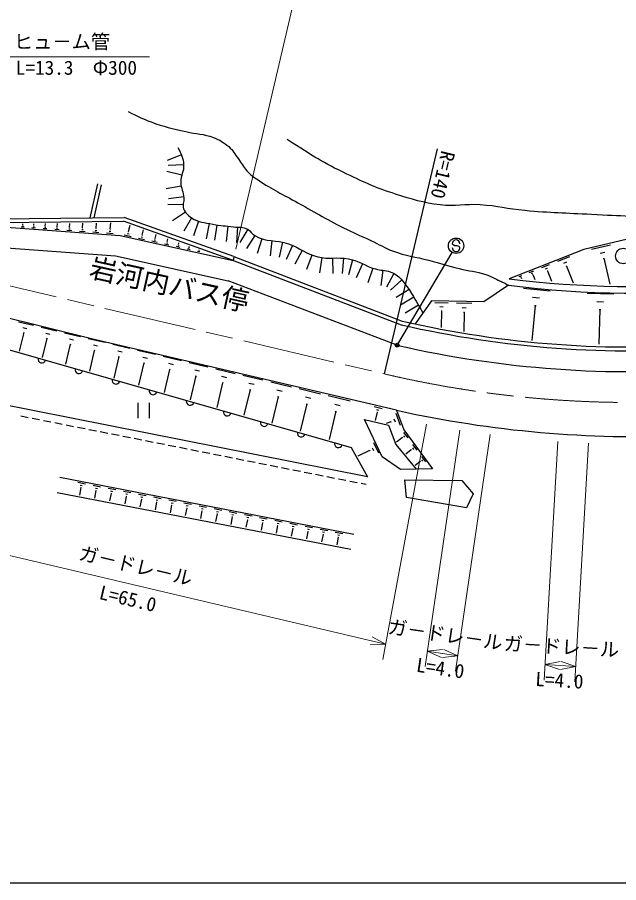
# Model space of a CAD drawing. Units: millimetres, scale not verified. Extents: x 40000 to 680000, y 20000 to 380000.
# Drawn here: x 373067 to 451075, y 205000 to 317286 of the extents above; entities that cross this region are included whole.
import ezdxf
from ezdxf.enums import TextEntityAlignment as Align

# ---------------------------------------------------------------- set-up
doc = ezdxf.new("R2010")
doc.units = ezdxf.units.MM
doc.header["$LTSCALE"] = 1000
doc.header["$PDMODE"] = 32
doc.header["$PDSIZE"] = 500
doc.linetypes.add('CHAIN', pattern=[18.5, 12, -1.5, 3.5, -1.5])
for name, color, linetype, lineweight in [('M-BGD', 7, 'Continuous', 25), ('M-BMK', 2, 'CHAIN', 13), ('M-STR-HTXT', 7, 'Continuous', 13), ('M-STR-STRC', 7, 'Continuous', 25), ('M-TTL-BAND', 7, 'Continuous', 25)]:
    doc.layers.add(name, color=color, linetype=linetype, lineweight=lineweight)
doc.styles.add('@ＭＳ ゴシック', font='')
doc.styles.add('ＭＳ ゴシック', font='')
doc.styles.get('@ＭＳ ゴシック').set_extended_font_data('@MS Gothic')
doc.styles.get('ＭＳ ゴシック').set_extended_font_data('MS Gothic')

msp = doc.modelspace()

# ---------------------------------------------------------------- linework, layer by layer
at = {"layer": 'M-BGD'}
for p, q in [((420704, 271010), (427558, 300217)), ((394350, 299448), (392492, 298709)), ((394639, 298145), (392640, 298076)), ((394394, 296787), (392460, 297294)), ((383463, 295663), (382461, 291279)), ((383950, 295552), (382975, 291285)), ((394330, 295383), (392362, 295029)), ((394656, 294013), (392678, 293716)), ((394572, 292941), (392573, 292992)), ((394868, 291992), (393209, 290876)), ((365516, 290583), (386837, 290830)), ((365634, 291084), (386921, 291331)), ((400985, 285760), (386837, 290830)), ((401159, 286229), (386921, 291331)), ((395679, 291270), (394646, 289557)), ((396583, 290833), (395933, 288941)), ((365496, 290497), (386401, 288972)), ((373573, 290108), (373957, 290080)), ((373726, 290213), (373822, 290206)), ((373770, 290326), (373794, 290324)), ((373782, 290325), (373793, 290480)), ((374963, 290007), (375405, 289975)), ((375138, 290128), (375249, 290120)), ((375190, 290258), (375217, 290256)), ((375203, 290257), (375221, 290496)), ((376412, 289901), (376916, 289865)), ((376612, 290039), (376738, 290030)), ((376670, 290187), (376702, 290184)), ((376686, 290185), (376710, 290513)), ((377924, 289791), (378492, 289750)), ((378150, 289946), (378292, 289936)), ((378215, 290112), (378251, 290110)), ((378233, 290111), (378264, 290531)), ((379753, 289849), (379912, 289837)), ((379827, 290035), (379867, 290032)), ((379847, 290034), (379884, 290550)), ((381427, 289748), (381603, 289735)), ((381508, 289954), (381552, 289951)), ((381530, 289953), (381575, 290570)), ((383262, 289870), (383310, 289867)), ((383286, 289869), (383339, 290590)), ((385091, 289783), (385145, 289779)), ((385118, 289781), (385179, 290612)), ((387506, 289500), (387686, 290315)), ((397951, 290527), (397574, 288563)), ((398960, 290331), (398642, 288357)), ((400359, 290183), (400165, 288192)), ((401623, 290054), (401503, 288058)), ((402956, 289794), (401932, 288076)), ((379502, 289676), (380136, 289630)), ((381147, 289556), (381851, 289505)), ((382864, 289431), (383641, 289374)), ((383172, 289643), (383366, 289628)), ((384654, 289300), (385507, 289238)), ((384993, 289533), (385206, 289517)), ((386401, 288972), (401050, 285740)), ((386936, 289059), (387838, 288859)), ((387334, 289255), (387559, 289205)), ((387478, 289506), (387534, 289494)), ((388785, 288650), (389569, 288477)), ((389131, 288820), (389327, 288777)), ((389257, 289039), (389306, 289028)), ((389281, 289034), (389427, 289691)), ((390926, 288601), (390968, 288592)), ((390947, 288596), (391059, 289106)), ((403861, 288956), (402783, 287271)), ((456105, 289408), (446570, 287173)), ((364019, 287931), (385782, 286344)), ((390521, 288267), (391194, 288118)), ((390818, 288413), (390986, 288376)), ((392149, 287907), (392719, 287781)), ((392401, 288030), (392543, 287999)), ((392492, 288190), (392528, 288182)), ((392510, 288186), (392592, 288556)), ((393677, 287569), (394150, 287465)), ((393886, 287672), (394004, 287646)), ((393961, 287804), (393991, 287797)), ((393976, 287800), (394029, 288041)), ((395352, 287439), (395378, 287557)), ((404777, 288549), (404171, 286642)), ((406087, 288302), (405853, 286315)), ((407446, 288113), (407025, 286158)), ((408759, 287680), (407960, 285847)), ((447567, 287201), (450025, 287777)), ((385782, 286344), (400433, 283111)), ((395111, 287252), (395492, 287168)), ((395279, 287335), (395375, 287314)), ((395340, 287442), (395364, 287436)), ((396456, 286955), (396752, 286890)), ((396587, 287019), (396661, 287003)), ((396634, 287102), (396652, 287098)), ((396643, 287100), (396644, 287104)), ((410027, 287032), (409077, 285272)), ((411276, 286438), (410584, 284562)), ((446570, 287173), (436889, 283361)), ((448662, 286680), (449276, 286824)), ((400985, 285760), (422864, 277387)), ((401164, 286227), (401050, 285740)), ((401159, 286229), (423010, 277867)), ((412572, 286106), (412282, 284127)), ((413973, 286044), (414006, 284045)), ((415365, 286029), (415190, 284037)), ((416559, 285815), (416020, 283889)), ((417863, 285302), (417024, 283487)), ((441092, 284801), (442120, 285206)), ((443179, 285623), (444728, 286233)), ((443943, 285387), (444330, 285539)), ((449065, 285996), (449218, 286032)), ((449142, 286014), (449928, 282660)), ((419184, 284738), (418524, 282850)), ((420482, 284467), (420226, 282483)), ((439461, 284159), (440083, 284404)), ((439768, 284064), (439924, 284125)), ((441599, 284644), (441856, 284745)), ((441817, 284373), (441881, 284399)), ((441849, 284386), (442370, 283062)), ((444271, 284979), (444368, 285018)), ((444319, 284998), (445179, 282816)), ((422192, 274793), (400433, 283111)), ((421910, 284047), (420971, 282281)), ((422951, 283204), (421454, 281878)), ((438187, 283657), (438492, 283777)), ((438338, 283611), (438414, 283641)), ((438402, 283530), (438421, 283538)), ((438412, 283534), (438464, 283403)), ((439900, 283900), (439939, 283916)), ((439919, 283908), (440177, 283253)), ((423915, 281947), (422190, 280935)), ((436781, 282518), (433580, 280365)), ((438710, 282136), (442181, 281811)), ((424498, 280953), (422773, 279941)), ((439914, 280973), (440782, 280892)), ((446970, 281483), (450426, 281388)), ((383225, 275440), (362156, 280641)), ((425103, 279923), (423378, 278911)), ((426777, 280479), (424663, 277499)), ((433580, 280365), (426777, 280479)), ((427236, 280271), (428967, 280242)), ((427876, 279741), (428309, 279733)), ((430044, 280224), (432023, 280191)), ((430776, 279618), (431271, 279609)), ((440250, 279891), (439826, 275364)), ((440142, 279901), (440359, 279881)), ((448237, 280411), (449101, 280387)), ((428030, 279219), (428138, 279217)), ((428084, 279218), (428048, 277040)), ((430952, 279021), (431075, 279019)), ((431014, 279020), (430972, 276534)), ((448640, 279362), (448517, 274889)), ((448532, 279365), (448748, 279359)), ((373200, 277794), (375165, 277325)), ((362500, 276854), (416390, 261484)), ((373901, 276380), (373328, 273974)), ((373796, 277028), (374288, 276911)), ((373840, 276395), (373963, 276365)), ((376160, 277088), (378190, 276604)), ((376776, 276297), (377284, 276176)), ((379185, 276367), (381282, 275867)), ((376885, 275628), (376289, 273129)), ((376821, 275643), (376948, 275612)), ((379822, 275550), (380346, 275425)), ((382278, 275629), (384443, 275113)), ((397828, 272013), (383225, 275440)), ((379934, 274859), (379316, 272266)), ((379868, 274874), (380000, 274843)), ((383051, 274072), (382410, 271383)), ((382935, 274786), (383476, 274657)), ((382983, 274089), (383119, 274056)), ((385440, 274876), (387674, 274343)), ((386118, 274006), (386676, 273873)), ((388671, 274105), (390976, 273556)), ((386237, 273269), (385572, 270481)), ((386167, 273286), (386307, 273252)), ((389370, 273208), (389947, 273070)), ((391974, 273318), (394351, 272751)), ((389494, 272448), (388805, 269559)), ((389422, 272465), (389566, 272430)), ((392695, 272392), (393290, 272251)), ((395350, 272513), (397802, 271929)), ((422246, 266307), (397828, 272013)), ((392823, 271608), (392109, 268617)), ((392748, 271626), (392897, 271590)), ((396225, 270750), (395487, 267653)), ((396094, 271559), (396707, 271412)), ((396149, 270768), (396302, 270732)), ((398801, 271690), (401328, 271088)), ((399568, 270706), (400200, 270556)), ((402329, 270849), (404933, 270229)), ((399703, 269873), (398939, 266669)), ((399624, 269892), (399782, 269854)), ((403119, 269835), (403770, 269680)), ((405934, 269990), (408618, 269350)), ((418501, 257678), (361588, 268955)), ((403258, 268976), (402468, 265662)), ((403177, 268996), (403340, 268957)), ((406749, 268945), (407420, 268785)), ((409620, 269111), (412384, 268452)), ((388687, 267252), (388687, 265252)), ((390187, 267252), (390187, 265252)), ((406892, 268060), (406075, 264633)), ((406808, 268080), (406976, 268040)), ((410459, 268035), (411150, 267870)), ((413387, 268213), (416234, 267534)), ((410607, 267123), (409762, 263582)), ((410520, 267144), (410693, 267103)), ((414403, 266166), (413531, 262507)), ((414251, 267105), (414963, 266935)), ((414314, 266187), (414492, 266144)), ((419360, 266776), (420386, 266536)), ((419673, 266378), (419929, 266318)), ((422246, 266307), (423190, 263747)), ((373510, 265574), (374491, 265379)), ((374981, 265282), (375962, 265088)), ((420380, 260235), (418088, 265114)), ((418088, 265114), (421230, 264375)), ((419729, 266040), (419484, 264991)), ((419697, 266047), (419761, 266032)), ((421921, 265167), (422065, 264777)), ((422174, 265925), (422749, 264364)), ((376453, 264991), (377433, 264796)), ((377924, 264699), (378905, 264505)), ((379395, 264408), (380376, 264213)), ((380867, 264116), (381848, 263922)), ((421525, 264799), (420895, 264567)), ((421230, 264375), (422155, 261861)), ((421507, 264848), (421542, 264751)), ((382338, 263824), (383319, 263630)), ((383809, 263533), (384790, 263339)), ((385281, 263241), (386262, 263047)), ((386752, 262950), (387733, 262755)), ((423018, 262754), (422243, 262178)), ((423002, 262776), (423034, 262732)), ((423165, 263000), (423296, 262823)), ((423180, 263424), (423706, 262715)), ((423190, 263747), (426923, 258719)), ((388224, 262658), (389205, 262464)), ((389695, 262367), (390676, 262172)), ((391166, 262075), (392147, 261881)), ((392638, 261784), (393619, 261589)), ((419266, 262137), (419912, 260762)), ((422155, 261861), (424815, 258663)), ((424341, 261860), (424903, 261104)), ((394109, 261492), (395090, 261298)), ((395581, 261200), (396562, 261006)), ((397052, 260909), (398033, 260715)), ((398523, 260617), (399504, 260423)), ((416390, 261484), (418501, 257678)), ((418764, 261062), (417247, 260350)), ((418744, 261105), (418784, 261019)), ((419095, 261428), (419257, 261084)), ((424169, 261146), (423452, 260613)), ((424151, 261169), (424186, 261122)), ((424325, 261408), (424465, 261219)), ((399995, 260326), (400976, 260131)), ((401466, 260034), (402447, 259840)), ((402938, 259743), (403919, 259548)), ((404409, 259451), (405390, 259257)), ((422783, 258608), (420380, 260235)), ((425328, 259637), (424670, 259149)), ((425312, 259660), (425345, 259615)), ((425476, 259886), (425608, 259707)), ((425491, 260312), (426021, 259599)), ((405880, 259160), (406861, 258965)), ((407352, 258868), (408333, 258674)), ((408823, 258577), (409804, 258382)), ((410295, 258285), (411275, 258091)), ((426923, 258719), (422783, 258608)), ((378597, 257605), (416720, 250240)), ((411766, 257993), (412747, 257799)), ((413237, 257702), (414218, 257508)), ((414709, 257410), (415690, 257216)), ((423329, 257266), (430720, 257183)), ((423536, 254995), (423329, 257266)), ((430720, 257183), (432207, 255449)), ((380929, 256951), (381911, 256761)), ((381306, 256267), (381117, 255285)), ((381240, 256585), (381486, 256537)), ((381276, 256273), (381337, 256261)), ((382893, 256571), (383875, 256382)), ((383204, 256206), (383450, 256158)), ((384857, 256192), (385838, 256002)), ((416180, 257119), (417161, 256924)), ((417652, 256827), (418306, 256698)), ((378218, 255641), (416340, 248277)), ((383270, 255887), (383080, 254905)), ((383239, 255893), (383301, 255881)), ((385234, 255508), (385044, 254526)), ((385168, 255826), (385413, 255779)), ((385203, 255514), (385264, 255502)), ((386820, 255813), (387802, 255623)), ((387197, 255129), (387008, 254147)), ((387132, 255447), (387377, 255399)), ((387167, 255134), (387228, 255123)), ((388784, 255433), (389766, 255243)), ((389095, 255067), (389341, 255020)), ((390748, 255054), (391729, 254864)), ((431340, 253632), (423536, 254995)), ((432207, 255449), (431340, 253632)), ((389161, 254749), (388971, 253767)), ((389130, 254755), (389192, 254743)), ((391125, 254370), (390935, 253388)), ((391059, 254688), (391304, 254641)), ((391094, 254376), (391155, 254364)), ((392711, 254674), (393693, 254485)), ((393088, 253991), (392899, 253009)), ((393023, 254309), (393268, 254261)), ((393058, 253996), (393119, 253985)), ((394675, 254295), (395657, 254105)), ((394986, 253929), (395232, 253882)), ((396639, 253916), (397621, 253726)), ((395052, 253611), (394862, 252629)), ((395021, 253617), (395083, 253605)), ((397016, 253232), (396826, 252250)), ((396950, 253550), (397195, 253503)), ((396985, 253238), (397047, 253226)), ((398602, 253536), (399584, 253347)), ((398980, 252852), (398790, 251871)), ((398914, 253171), (399159, 253123)), ((398949, 252858), (399010, 252847)), ((400566, 253157), (401548, 252967)), ((400877, 252791), (401123, 252744)), ((402530, 252778), (403512, 252588)), ((400943, 252473), (400754, 251491)), ((400913, 252479), (400974, 252467)), ((402907, 252094), (402717, 251112)), ((402841, 252412), (403087, 252365)), ((402876, 252100), (402938, 252088)), ((404493, 252398), (405475, 252209)), ((404871, 251714), (404681, 250733)), ((404805, 252033), (405050, 251985)), ((404840, 251720), (404901, 251708)), ((406457, 252019), (407439, 251829)), ((406768, 251653), (407014, 251606)), ((408421, 251640), (409403, 251450)), ((406834, 251335), (406645, 250353)), ((406804, 251341), (406865, 251329)), ((408798, 250956), (408608, 249974)), ((408732, 251274), (408978, 251227)), ((408767, 250962), (408829, 250950)), ((410385, 251260), (411366, 251071)), ((410762, 250576), (410572, 249595)), ((410696, 250895), (410941, 250847)), ((410731, 250582), (410792, 250570)), ((412348, 250881), (413330, 250691)), ((412660, 250515), (412905, 250468)), ((414312, 250502), (415294, 250312)), ((412725, 250197), (412536, 249215)), ((412695, 250203), (412756, 250191)), ((414689, 249818), (414499, 248836)), ((414623, 250136), (414869, 250089)), ((414658, 249824), (414720, 249812))]:
    msp.add_line(p, q, dxfattribs=at)
for centre, radius, start, end in [((452688, 407308), 125800, 262.73588, 290.10756), ((452688, 407308), 124950, 262.73588, 288.46683), ((452688, 407308), 133300, 257.07164, 274.59865), ((452688, 407308), 132800, 257.08674, 274.59653), ((452688, 407308), 136000, 257.16614, 274.59653), ((376250, 272932), 500, 164.08068, 344.08068), ((381059, 271561), 500, 164.08068, 344.08068), ((385867, 270190), 500, 164.08068, 344.08068), ((390675, 268818), 500, 164.08068, 344.08068), ((395483, 267447), 500, 164.08068, 344.08068), ((400292, 266075), 500, 164.08068, 344.08068), ((453542, 407246), 144372, 257.48046, 272.49028), ((405100, 264704), 500, 164.08068, 344.08068), ((409908, 263332), 500, 164.08068, 344.08068), ((414716, 261961), 500, 164.08068, 344.08068)]:
    msp.add_arc(centre, radius, start, end, dxfattribs=at)
for points, knots in [([(387433, 305057), (388798, 304362), (389235, 304168), (390435, 303707), (392134, 303055), (393156, 302893), (394923, 302459), (396323, 302115), (397182, 302189), (398532, 301683), (399368, 301370), (399804, 301075), (400489, 300502), (401094, 299997), (401263, 299546), (401738, 298917), (402186, 298321), (402356, 297923), (402851, 297365), (403336, 296818), (403698, 296595), (404302, 296184), (406224, 294874), (407433, 294350), (409464, 293215), (411939, 291831), (413304, 291011), (415840, 289740), (417031, 289143), (417737, 288888), (418944, 288323), (420043, 287808), (420607, 287400), (421744, 286973), (423527, 286304), (424627, 286251), (426467, 285759), (427999, 285349), (428840, 285054), (430381, 284679), (431732, 284351), (432532, 284329), (433856, 283903), (434502, 283696), (434830, 283488), (435442, 283195), (435970, 282941), (436143, 282853), (436781, 282518)], [0, 0, 0, 0, 1, 1, 1, 2, 2, 2, 3, 3, 3, 4, 4, 4, 5, 5, 5, 6, 6, 6, 7, 7, 7, 8, 8, 8, 9, 9, 9, 10, 10, 10, 11, 11, 11, 12, 12, 12, 13, 13, 13, 14, 14, 14, 15, 15, 15, 16, 16, 16, 16]), ([(458130, 291233), (452994, 291431), (451678, 291477), (447545, 291694), (444163, 291872), (442263, 291901), (438890, 292206), (436627, 292411), (435388, 292816), (433120, 292951), (431087, 293072), (429929, 292712), (427908, 292951), (425605, 293223), (424350, 293652), (422137, 294347), (419587, 295148), (418223, 295806), (415809, 296953), (412660, 298448), (411605, 299178), (408084, 301420)], [0, 0, 0, 0, 1, 1, 1, 2, 2, 2, 3, 3, 3, 4, 4, 4, 5, 5, 5, 6, 6, 6, 7, 7, 7, 7]), ([(393901, 300391), (394353, 299493), (394575, 299066), (394639, 298145), (394701, 297257), (394236, 296786), (394270, 295898), (394302, 295084), (394604, 294663), (394673, 293852), (394719, 293304), (394441, 292957), (394639, 292444), (394859, 291872), (395162, 291599), (395679, 291270), (396626, 290667), (397331, 290671), (398429, 290432), (399460, 290207), (400066, 290244), (401111, 290096), (401834, 289994), (402314, 290143), (402956, 289794), (403379, 289564), (403446, 289200), (403861, 288956), (405385, 288062), (406595, 288488), (408254, 287883), (409775, 287329), (410469, 286579), (412044, 286206), (413564, 285846), (414499, 286228), (416034, 285938), (417464, 285668), (418126, 285039), (419522, 284630), (420252, 284416), (420723, 284531), (421434, 284261), (422672, 283790), (423060, 283073), (423915, 281947)], [0, 0, 0, 0, 1, 1, 1, 2, 2, 2, 3, 3, 3, 4, 4, 4, 5, 5, 5, 6, 6, 6, 7, 7, 7, 8, 8, 8, 9, 9, 9, 10, 10, 10, 11, 11, 11, 12, 12, 12, 13, 13, 13, 14, 14, 14, 15, 15, 15, 15])]:
    msp.add_open_spline(points, degree=3, knots=knots, dxfattribs=at)
msp.add_open_spline([(423915, 281947), (424799, 280441), (424799, 280441), (425682, 278936)], degree=3, dxfattribs=at)
at = {"layer": 'M-BMK'}
msp.add_line((366429, 283747), (420704, 271010), dxfattribs=at)
msp.add_arc((452688, 407308), 140000, 256.79395, 274.28959, dxfattribs=at)
at = {"layer": 'M-STR-HTXT'}
for p, q in [((401392, 287200), (409194, 320449)), ((371231, 312160), (390231, 312160)), ((426142, 264479), (420471, 233967)), ((430462, 263718), (425962, 233046)), ((434420, 263137), (429920, 232465)), ((443176, 262244), (441391, 231295)), ((447169, 262014), (445384, 231065)), ((356305, 251186), (420837, 235933)), ((418838, 235874), (420837, 235933)), ((420837, 235933), (419076, 236881)), ((428239, 235257), (426253, 235025)), ((430210, 234444), (426253, 235025)), ((426253, 235025), (428089, 234232)), ((430210, 234444), (428374, 235237)), ((428224, 234213), (430210, 234444)), ((443465, 233698), (441506, 233292)), ((445499, 233062), (443601, 233690)), ((441506, 233292), (445499, 233062)), ((441506, 233292), (443405, 232664)), ((443541, 232656), (445499, 233062))]:
    msp.add_line(p, q, dxfattribs=at)
at = {"layer": 'M-STR-STRC'}
for p, q in [((429585, 287784), (429485, 287902)), ((429829, 287644), (429585, 287784)), ((430130, 287642), (429829, 287644)), ((430375, 287530), (430130, 287642)), ((430481, 287394), (430375, 287530)), ((422409, 274868), (429470, 286783))]:
    msp.add_line(p, q, dxfattribs=at)
for centre, radius in [((429980, 287643), 1000), ((451666, 286312), 1000), ((422333, 274739), 150), ((422333, 274739), 120), ((422333, 274739), 90), ((422333, 274739), 60), ((422333, 274739), 30)]:
    msp.add_circle(centre, radius, dxfattribs=at)
for centre, start, end in [((429985, 287898), 359.55488, 179.55488), ((429981, 287398), 179.55488, 359.55488)]:
    msp.add_arc(centre, 500, start, end, dxfattribs=at)
msp.add_point((422333, 274739), dxfattribs=at)
at = {"layer": 'M-TTL-BAND'}
msp.add_line((40000, 205000), (579000, 205000), dxfattribs=at)

# ---------------------------------------------------------------- texts
at = {"layer": 'M-BGD', "style": 'ＭＳ ゴシック'}
msp.add_text('R=140', height=1833, rotation=256.794, dxfattribs=at).set_placement((427558, 300217), align=Align.BOTTOM_LEFT)
msp.add_text('岩河内バス停', height=2566, rotation=347.558, dxfattribs=at).set_placement((392344, 280607), align=Align.BOTTOM_CENTER)
at = {"layer": 'M-STR-HTXT', "style": 'ＭＳ ゴシック'}
msp.add_text('ヒュ－ム管', height=1833, dxfattribs=at).set_placement((372606, 312660), align=Align.BOTTOM_LEFT)
msp.add_text('L=13.3\u3000Φ300', height=1833, dxfattribs=at).set_placement((380731, 311660), align=Align.TOP_CENTER)
for rotation, p in [(346.701, (388094, 244700)), (351.653, (428377, 235724)), (356.699, (443560, 234175))]:
    msp.add_text('ガ－ドレ－ル', height=1833, rotation=rotation, dxfattribs=at).set_placement(p, align=Align.BOTTOM_CENTER)
at = {"layer": 'M-STR-HTXT', "style": '@ＭＳ ゴシック'}
for s, rotation, p in [('L=65.0', 346.701, (387634, 242754)), ('L=4.0', 351.653, (428086, 233745)), ('L=4.0', 356.699, (443445, 232179))]:
    msp.add_text(s, height=1833, rotation=rotation, dxfattribs=at).set_placement(p, align=Align.TOP_CENTER)

doc.saveas('drawing.dxf')
